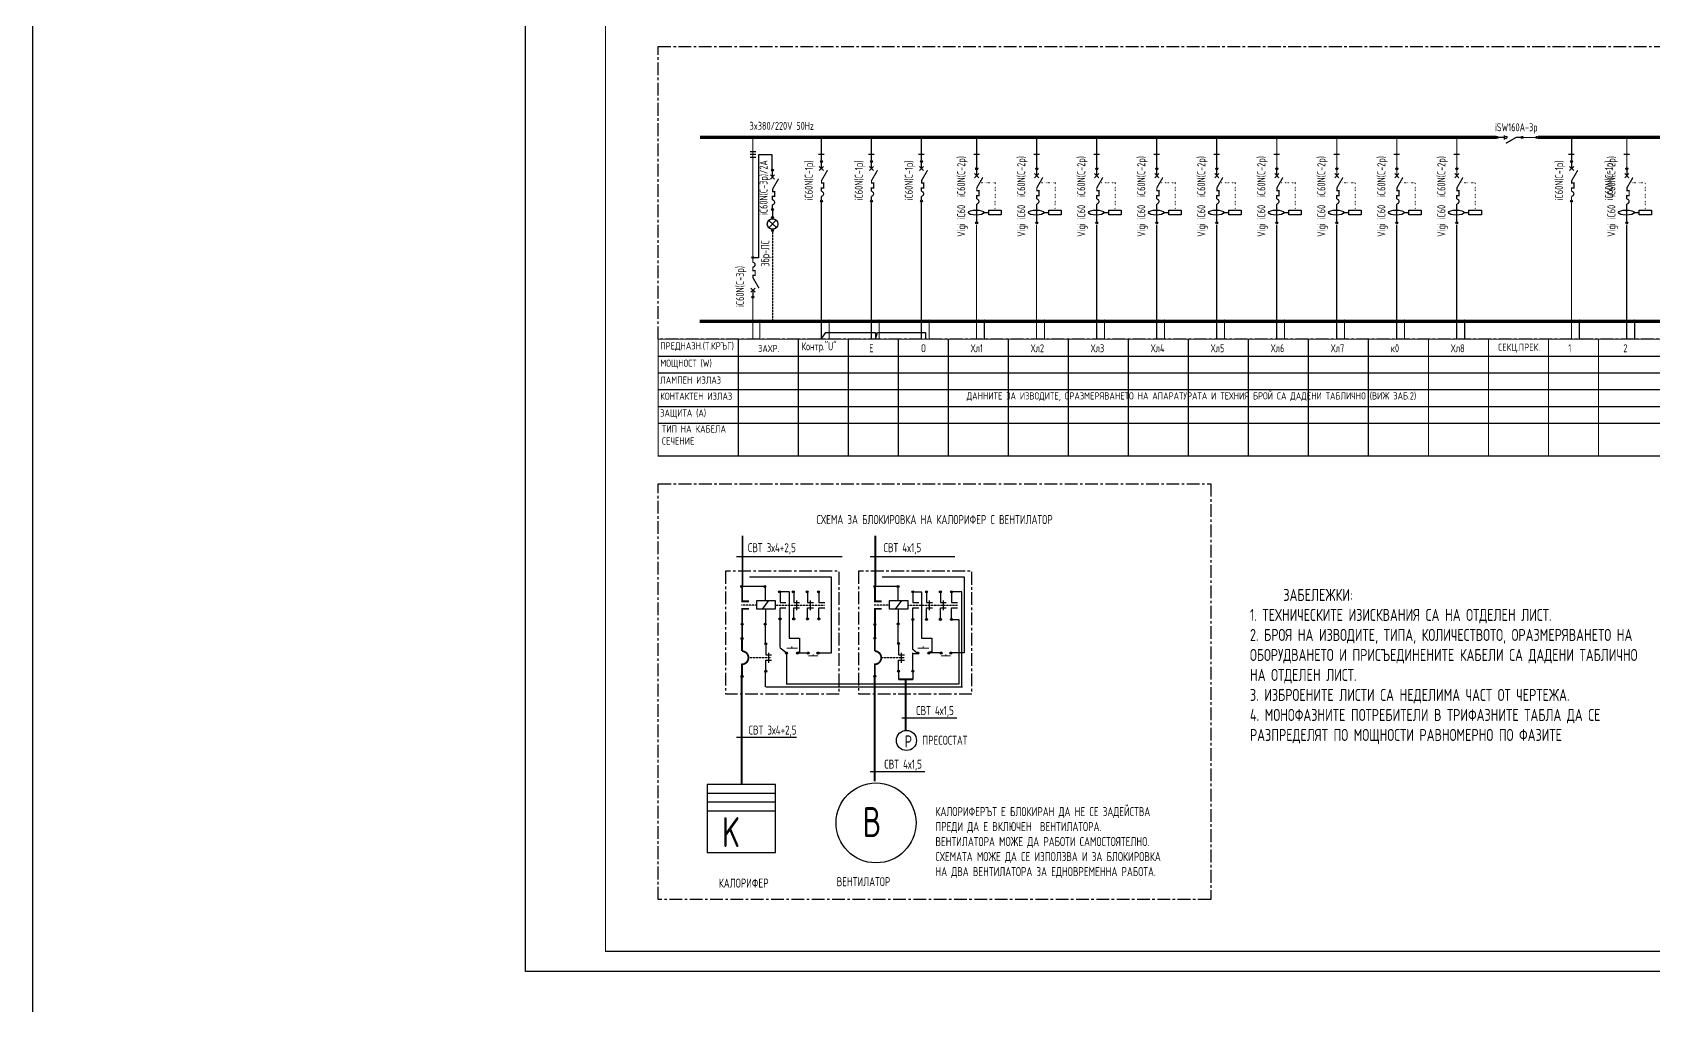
# Model space of a CAD drawing. Extents: x 25325 to 182345, y 3956 to 147305.
# Drawn here: x 25325 to 29376, y 8004 to 10437 of the extents above; entities that cross this region are included whole.
import ezdxf

# ---------------------------------------------------------------- set-up
doc = ezdxf.new("R2010")
doc.units = 0
doc.header["$MEASUREMENT"] = 0
doc.header["$PDMODE"] = 32
doc.header["$PDSIZE"] = 5
for name, pattern in [('ACAD_ISO07W100', [3.5, 0.5, -3]), ('CENTER', [50.8, 31.75, -6.35, 6.35, -6.35]), ('DASHED', [0.75, 0.5, -0.25]), ('HIDDENX2', [19.05, 12.7, -6.35])]:
    doc.linetypes.add(name, pattern=pattern)
doc.layers.get('0').update_dxf_attribs({"linetype": 'CONTINUOUS'})
doc.layers.add('CAT6A UNDERGROUND PORTS ROUTING', color=1, linetype='CONTINUOUS')
doc.layers.add('ELSH', color=111, linetype='CONTINUOUS')
doc.styles.get("Standard").update_dxf_attribs({"font": 'simplex.shx', "width": 0.7, "height": 10})

# ---------------------------------------------------------------- blocks, each defined once
blk = doc.blocks.new('A2_M100')
at = {"ltscale": 30}
blk.add_lwpolyline([(0, 4200), (5940.6, 4200), (5940.6, 0), (0, 0)], close=True, dxfattribs=at)
at = {"const_width": 3}
blk.add_lwpolyline([(5890.6, 4150), (200, 4150), (200, 50), (5890.6, 50)], close=True, dxfattribs=at)

msp = doc.modelspace()

# ---------------------------------------------------------------- linework, layer by layer
at = {"layer": 'CAT6A UNDERGROUND PORTS ROUTING'}
for p, q in [((27291.22, 10101.98), (27301.61, 10091.59)), ((27291.22, 10091.59), (27301.61, 10101.98)), ((27416.22, 10101.98), (27426.61, 10091.59)), ((27416.22, 10091.59), (27426.61, 10101.98)), ((27541.22, 10101.98), (27551.61, 10091.59)), ((27541.22, 10091.59), (27551.61, 10101.98)), ((29166.22, 10101.98), (29176.61, 10091.59)), ((29166.22, 10091.59), (29176.61, 10101.98)), ((27183.28, 9967.25), (27165.25, 9948.31)), ((27164.78, 9966.9), (27183.84, 9948.76))]:
    msp.add_line(p, q, dxfattribs=at)
msp.add_lwpolyline([(41729.83, 21264.26), (25324.54, 21264.26), (25324.54, 3956.14), (41729.83, 3956.14)], close=True, dxfattribs=at)
at = {"layer": 'CAT6A UNDERGROUND PORTS ROUTING', "const_width": 3.15}
for points in [[(27311.63, 10092.18), (27296.69, 10066.26), (27296.69, 10060.06), (27302.05, 10060.06), (27302.05, 10048.06), (27296.13, 10048.06), (27296.13, 10039.34, -0.9529545), (27296.13, 10027.23), (27296.13, 10017.82)], [(27436.63, 10092.18), (27421.69, 10066.26), (27421.69, 10060.06), (27427.05, 10060.06), (27427.05, 10048.06), (27421.13, 10048.06), (27421.13, 10039.34, -0.9529545), (27421.13, 10027.23), (27421.13, 10017.82)], [(27561.63, 10092.18), (27546.69, 10066.26), (27546.69, 10060.06), (27552.05, 10060.06), (27552.05, 10048.06), (27546.13, 10048.06), (27546.13, 10039.34, -0.9529545), (27546.13, 10027.23), (27546.13, 10017.82)], [(29186.63, 10092.18), (29171.69, 10066.26), (29171.69, 10060.06), (29177.05, 10060.06), (29177.05, 10048.06), (29171.13, 10048.06), (29171.13, 10039.34, -0.9529545), (29171.13, 10027.23), (29171.13, 10017.82)]]:
    msp.add_lwpolyline(points, format="xyb", dxfattribs=at)
for points in [[(27296.41, 10111.73), (27296.41, 10096.78)], [(27421.41, 10111.73), (27421.41, 10096.78)], [(27546.41, 10111.73), (27546.41, 10096.78)], [(29171.41, 10111.73), (29171.41, 10096.78)]]:
    msp.add_lwpolyline(points, dxfattribs=at)
at = {"layer": 'CAT6A UNDERGROUND PORTS ROUTING'}
msp.add_circle((27174.25, 9957.83), 13.11, dxfattribs=at)
for p in [(27296.41, 10114.09), (27421.41, 10114.09), (27546.41, 10114.09), (29171.41, 10114.09), (27296.41, 10015.21), (27421.41, 10015.21), (27546.41, 10015.21), (29171.41, 10015.21)]:
    msp.add_point(p, dxfattribs=at)
at = {"layer": 'ELSH'}
for p, q in [((29002.93, 10179.43), (29002.93, 10169.43)), ((27118.67, 10139.03), (27132.67, 10139.03)), ((27118.67, 10132.03), (27132.67, 10132.03)), ((27173.4, 10130.98), (27138.89, 10130.98)), ((27138.89, 10130.98), (27138.89, 9873.57)), ((27173.4, 10094.36), (27173.4, 10130.98)), ((27289.02, 10132.03), (27303.02, 10132.03)), ((27414.02, 10132.03), (27428.02, 10132.03)), ((27539.02, 10132.03), (27553.02, 10132.03)), ((27677.15, 10132.03), (27691.15, 10132.03)), ((27827.15, 10132.03), (27841.15, 10132.03)), ((27977.15, 10132.03), (27991.15, 10132.03)), ((28127.15, 10132.03), (28141.15, 10132.03)), ((28277.15, 10132.03), (28291.15, 10132.03)), ((28427.15, 10132.03), (28441.15, 10132.03)), ((28577.15, 10132.03), (28591.15, 10132.03)), ((28727.15, 10132.03), (28741.15, 10132.03)), ((28877.15, 10132.03), (28891.15, 10132.03)), ((29164.02, 10132.03), (29178.02, 10132.03)), ((29302.15, 10132.03), (29316.15, 10132.03)), ((27118.67, 10125.03), (27132.67, 10125.03)), ((27168.81, 10080.62), (27179.21, 10070.22)), ((27168.81, 10070.22), (27179.21, 10080.62)), ((27679.35, 10084.05), (27689.74, 10073.66)), ((27679.35, 10073.66), (27689.74, 10084.05)), ((27829.35, 10084.05), (27839.74, 10073.66)), ((27829.35, 10073.66), (27839.74, 10084.05)), ((27979.35, 10084.05), (27989.74, 10073.66)), ((27979.35, 10073.66), (27989.74, 10084.05)), ((28129.35, 10084.05), (28139.74, 10073.66)), ((28129.35, 10073.66), (28139.74, 10084.05)), ((28279.35, 10084.05), (28289.74, 10073.66)), ((28279.35, 10073.66), (28289.74, 10084.05)), ((28429.35, 10084.05), (28439.74, 10073.66)), ((28429.35, 10073.66), (28439.74, 10084.05)), ((28579.35, 10084.05), (28589.74, 10073.66)), ((28579.35, 10073.66), (28589.74, 10084.05)), ((28729.35, 10084.05), (28739.74, 10073.66)), ((28729.35, 10073.66), (28739.74, 10084.05)), ((28879.35, 10084.05), (28889.74, 10073.66)), ((28879.35, 10073.66), (28889.74, 10084.05)), ((29304.35, 10084.05), (29314.74, 10073.66)), ((29304.35, 10073.66), (29314.74, 10084.05)), ((27174.29, 9993.52), (27174.29, 9976.39)), ((27138.89, 9873.57), (27127.73, 9873.57)), ((27120.06, 9787.45), (27130.46, 9797.84)), ((27120.06, 9797.84), (27130.46, 9787.45)), ((27295.49, 9669.84), (27307.1, 9686.24)), ((27307.1, 9686.24), (27431.4, 9686.24)), ((27431.4, 9686.24), (27431.4, 9669.73)), ((27431.4, 9669.73), (27436.89, 9686.24)), ((27436.89, 9686.24), (27556.4, 9686.24)), ((27556.4, 9686.24), (27556.4, 9669.73)), ((26888.57, 9627.84), (30138.57, 9627.84)), ((26888.57, 9585.84), (30138.57, 9585.84)), ((26888.57, 9543.84), (30138.57, 9543.84)), ((26888.57, 9501.84), (30138.57, 9501.84)), ((26888.57, 9459.84), (30138.57, 9459.84)), ((27084.1, 9126.44), (27347.99, 9126.44)), ((27417.94, 9126.44), (27629.63, 9126.44)), ((27101.27, 9052.72), (27153.09, 9052.72)), ((27322.01, 9074.91), (27116.41, 9074.91)), ((27156.37, 9016.52), (27156.37, 9049.82)), ((27192.96, 9038.07), (27192.96, 9011.62)), ((27215.26, 9038.61), (27193.59, 9038.61)), ((27215.49, 9038.69), (27215.49, 8922.41)), ((27227.14, 9038.07), (27227.14, 9011.62)), ((27261.76, 9038.06), (27261.76, 9011.62)), ((27289.9, 9038.06), (27289.9, 9011.62)), ((27322.01, 8885.64), (27322.01, 9074.91)), ((27487.44, 9051.41), (27433.35, 9051.41)), ((27653.94, 9074.91), (27448.34, 9074.91)), ((27488.3, 9016.52), (27488.3, 9049.82)), ((27524.89, 9038.06), (27524.89, 9011.62)), ((27527.88, 9038.62), (27546.46, 9038.62)), ((27546.46, 9038.62), (27546.46, 8922.33)), ((27559.06, 9038.06), (27559.06, 9011.62)), ((27593.69, 9038.06), (27593.69, 9011.62)), ((27621.83, 9038.06), (27621.83, 9011.62)), ((27647.77, 9037.91), (27623.62, 9037.91)), ((27647.77, 8800.6), (27647.77, 9037.91)), ((27653.94, 8885.64), (27653.94, 9074.91)), ((27156.37, 8994.97), (27156.37, 8959.71)), ((27192.96, 9011.62), (27207.66, 9011.62)), ((27192.96, 8997.91), (27207.66, 8997.91)), ((27192.96, 8971.47), (27192.96, 8997.91)), ((27227.13, 8971.47), (27227.14, 8997.91)), ((27227.14, 9011.62), (27241.84, 9011.62)), ((27227.14, 8997.91), (27241.84, 8997.91)), ((27234, 9016.52), (27234, 8992.03)), ((27261.76, 9011.62), (27276.46, 9011.62)), ((27261.76, 8997.91), (27276.46, 8997.91)), ((27261.76, 8971.47), (27261.76, 8997.91)), ((27268.62, 9016.52), (27268.62, 8992.03)), ((27289.9, 9011.62), (27304.6, 9011.62)), ((27289.9, 8997.91), (27304.6, 8997.91)), ((27289.9, 8971.47), (27289.9, 8997.91)), ((27488.3, 8994.97), (27488.3, 8959.71)), ((27524.89, 9011.62), (27539.59, 9011.62)), ((27524.89, 8997.91), (27539.59, 8997.91)), ((27524.89, 8971.46), (27524.89, 8997.91)), ((27559.06, 9011.62), (27573.77, 9011.62)), ((27559.06, 8997.91), (27573.77, 8997.91)), ((27559.06, 8971.46), (27559.06, 8997.91)), ((27565.93, 9016.52), (27565.92, 8992.03)), ((27593.69, 9011.62), (27608.39, 9011.62)), ((27593.69, 8997.91), (27608.39, 8997.91)), ((27593.69, 8971.46), (27593.69, 8997.91)), ((27600.55, 9016.52), (27600.55, 8992.03)), ((27621.83, 9011.62), (27636.53, 9011.62)), ((27621.83, 8997.91), (27636.53, 8997.91)), ((27621.83, 8971.46), (27621.83, 8997.91)), ((27156.85, 8910.64), (27156.85, 8955.81)), ((27193.2, 8899.01), (27193.2, 8968.28)), ((27488.4, 8911.54), (27488.4, 8955.91)), ((27525.1, 8894.18), (27525.1, 8967.49)), ((27623.62, 8969.42), (27640.04, 8969.42)), ((27640.04, 8969.42), (27640.04, 8807.36)), ((27215.49, 8922.41), (27241.5, 8922.41)), ((27241.5, 8922.41), (27241.5, 8887.77)), ((27546.46, 8922.33), (27572.47, 8922.33)), ((27572.47, 8922.33), (27572.47, 8887.7)), ((27157.29, 8907.32), (27157.29, 8880.88)), ((27157.29, 8880.88), (27171.99, 8880.88)), ((27163.89, 8885.96), (27163.89, 8861.01)), ((27193.59, 8898.41), (27207.73, 8887.12)), ((27209.61, 8808.08), (27209.61, 8883.36)), ((27241.53, 8887.84), (27238.61, 8885.89)), ((27261.43, 8885.24), (27238.82, 8885.24)), ((27321.72, 8885.24), (27289.69, 8885.24)), ((27489.22, 8907.32), (27489.22, 8880.88)), ((27489.22, 8880.88), (27503.92, 8880.88)), ((27495.82, 8885.96), (27495.82, 8861.01)), ((27525.1, 8840.16), (27525.1, 8885.49)), ((27536.28, 8884.41), (27525.13, 8894.3)), ((27526.37, 8884.41), (27536.28, 8884.41)), ((27572.43, 8889.35), (27566.63, 8887.42)), ((27593.68, 8885.49), (27566.63, 8885.49)), ((27653.56, 8885.49), (27622.65, 8885.49)), ((27156.85, 8800.55), (27156.85, 8838.19)), ((27157.29, 8840.72), (27157.29, 8867.17)), ((27157.29, 8867.17), (27171.99, 8867.17)), ((27489.22, 8840.72), (27489.22, 8867.17)), ((27489.22, 8867.17), (27503.92, 8867.17)), ((27489.22, 8840.72), (27489.22, 8819.33)), ((27525.1, 8840.72), (27525.1, 8819.33)), ((27648.98, 8800.29), (27157.28, 8800.29)), ((27639.07, 8807.71), (27208.06, 8807.71)), ((27497.65, 8723.51), (27634.89, 8723.51)), ((27084.1, 8674.61), (27233.99, 8674.61)), ((27417.94, 8589.37), (27555.18, 8589.37)), ((27011.07, 8534.75), (27181.79, 8534.75)), ((27011.07, 8512.83), (27181.79, 8512.83)), ((27011.07, 8490.91), (27181.79, 8490.91))]:
    msp.add_line(p, q, dxfattribs=at)
at = {"layer": 'ELSH', "linetype": 'DASHED'}
for p, q in [((27174.29, 9942.28), (27174.29, 9718.23)), ((27134.7, 9004.86), (27096.5, 9004.86)), ((27180.73, 9004.79), (27304.29, 9004.79)), ((27466.63, 9004.86), (27428.43, 9004.86)), ((27512.66, 9004.79), (27636.22, 9004.79)), ((27115, 8873.99), (27170.93, 8873.99)), ((27446.93, 8873.99), (27502.86, 8873.99))]:
    msp.add_line(p, q, dxfattribs=at)
at = {"layer": 'ELSH', "linetype": 'CENTER'}
msp.add_lwpolyline([(30138.57, 9669.84), (26888.57, 9669.84), (26888.57, 10401.33), (31730.04, 10401.33), (31730.04, 9669.84), (30138.57, 9669.84)], dxfattribs=at)
at = {"layer": 'ELSH'}
for points, const_width in [([(28983.42, 10174.43), (26992.73, 10174.43)], 8), ([(27124.97, 9876.76), (27124.97, 10170.92)], 3), ([(27296.41, 10116.74), (27296.41, 10171.09)], 3), ([(27421.41, 10116.74), (27421.41, 10171.09)], 3), ([(27546.41, 10116.74), (27546.41, 10171.09)], 3), ([(27684.54, 10096.78), (27684.54, 10171.09)], 3), ([(27834.54, 10096.78), (27834.54, 10171.09)], 3), ([(27984.54, 10096.78), (27984.54, 10171.09)], 3), ([(28134.54, 10096.78), (28134.54, 10171.09)], 3), ([(28284.54, 10096.78), (28284.54, 10171.09)], 3), ([(28434.54, 10096.78), (28434.54, 10171.09)], 3), ([(28584.54, 10096.78), (28584.54, 10171.09)], 3), ([(28734.54, 10096.78), (28734.54, 10171.09)], 3), ([(28884.54, 10096.78), (28884.54, 10171.09)], 3), ([(28987.99, 10174.43), (29002.93, 10174.43)], 3.15), ([(29006.94, 10159.5), (29032.86, 10174.44), (29044.8, 10174.44)], 3.15), ([(29049.98, 10174.25), (29081.56, 10174.25)], 3), ([(30138.57, 10174.43), (29087.06, 10174.43)], 8), ([(29171.41, 10116.74), (29171.41, 10171.09)], 3), ([(29309.54, 10096.78), (29309.54, 10171.09)], 3), ([(27174.01, 10090.37), (27174.01, 10075.42)], 3.15), ([(27684.54, 10093.8), (27684.54, 10078.85)], 3.15), ([(27834.54, 10093.8), (27834.54, 10078.85)], 3.15), ([(27984.54, 10093.8), (27984.54, 10078.85)], 3.15), ([(28134.54, 10093.8), (28134.54, 10078.85)], 3.15), ([(28284.54, 10093.8), (28284.54, 10078.85)], 3.15), ([(28434.54, 10093.8), (28434.54, 10078.85)], 3.15), ([(28584.54, 10093.8), (28584.54, 10078.85)], 3.15), ([(28734.54, 10093.8), (28734.54, 10078.85)], 3.15), ([(28884.54, 10093.8), (28884.54, 10078.85)], 3.15), ([(29309.54, 10093.8), (29309.54, 10078.85)], 3.15), ([(27296.05, 10011.74), (27296.05, 9669.84)], 3), ([(27421.05, 10011.74), (27421.05, 9669.84)], 3), ([(27546.05, 10011.74), (27546.05, 9669.84)], 3), ([(29171.05, 10011.74), (29171.05, 9669.84)], 3), ([(27684.15, 9956.14), (27684.15, 9669.84)], 3), ([(27834.15, 9956.14), (27834.15, 9669.84)], 3), ([(27984.15, 9956.14), (27984.15, 9669.84)], 3), ([(28134.15, 9956.14), (28134.15, 9669.84)], 3), ([(28284.15, 9956.14), (28284.15, 9669.84)], 3), ([(28434.15, 9956.14), (28434.15, 9669.84)], 3), ([(28584.15, 9956.14), (28584.15, 9669.84)], 3), ([(28734.15, 9956.14), (28734.15, 9669.84)], 3), ([(28884.15, 9956.14), (28884.15, 9669.84)], 3), ([(29309.15, 9956.14), (29309.15, 9669.84)], 3), ([(27125.01, 9670.17), (27125.01, 9773.79)], 3), ([(27125.26, 9777.7), (27125.26, 9792.64)], 3.15), ([(30138.57, 9377.84), (26888.57, 9377.84), (26888.57, 9669.84), (30138.57, 9669.84)], 3), ([(27088.57, 9669.84), (27088.57, 9377.84)], 3), ([(27238.57, 9669.84), (27238.57, 9377.84)], 3), ([(27363.57, 9669.84), (27363.57, 9377.84)], 3), ([(27488.57, 9669.84), (27488.57, 9377.84)], 3), ([(27613.57, 9669.84), (27613.57, 9377.84)], 3), ([(27763.57, 9669.84), (27763.57, 9377.84)], 3), ([(27913.57, 9669.84), (27913.57, 9377.84)], 3), ([(28063.57, 9669.84), (28063.57, 9377.84)], 3), ([(28213.57, 9669.84), (28213.57, 9377.84)], 3), ([(28363.57, 9669.84), (28363.57, 9377.84)], 3), ([(28513.57, 9669.84), (28513.57, 9377.84)], 3), ([(28663.57, 9669.84), (28663.57, 9377.84)], 3), ([(28813.57, 9669.84), (28813.57, 9377.84)], 3), ([(28963.57, 9669.84), (28963.57, 9377.84)], 3), ([(29113.57, 9669.84), (29113.57, 9377.84)], 3), ([(29238.57, 9669.84), (29238.57, 9377.84)], 3), ([(27098.44, 8923.82), (27098.44, 8955.81)], 4.5), ([(27430.45, 8925.04), (27430.45, 8954.95)], 4.5), ([(27489.22, 8819.33), (27525.1, 8819.33)], 4.5), ([(27507.16, 8819.33), (27507.16, 8691.9)], 4.5)]:
    msp.add_lwpolyline(points, dxfattribs=dict(at, const_width=const_width))
at = {"layer": 'ELSH', "const_width": 3.15}
for points in [[(27189.23, 10070.82), (27174.29, 10044.9), (27174.29, 10038.7), (27179.64, 10038.7), (27179.64, 10026.7), (27173.72, 10026.7), (27173.72, 10017.98, -0.9529545), (27173.72, 10005.86), (27173.72, 9996.45)], [(27699.76, 10074.25), (27684.82, 10048.33), (27684.82, 10040.98), (27690.18, 10040.98), (27690.18, 10028.98), (27684.26, 10028.98), (27684.26, 10020.26, -0.9529545), (27684.26, 10008.14), (27684.26, 9963.45)], [(27849.76, 10074.25), (27834.82, 10048.33), (27834.82, 10040.98), (27840.18, 10040.98), (27840.18, 10028.98), (27834.26, 10028.98), (27834.26, 10020.26, -0.9529545), (27834.26, 10008.14), (27834.26, 9963.45)], [(27999.76, 10074.25), (27984.82, 10048.33), (27984.82, 10040.98), (27990.18, 10040.98), (27990.18, 10028.98), (27984.26, 10028.98), (27984.26, 10020.26, -0.9529545), (27984.26, 10008.14), (27984.26, 9963.45)], [(28149.76, 10074.25), (28134.82, 10048.33), (28134.82, 10040.98), (28140.18, 10040.98), (28140.18, 10028.98), (28134.26, 10028.98), (28134.26, 10020.26, -0.9529545), (28134.26, 10008.14), (28134.26, 9963.45)], [(28299.76, 10074.25), (28284.82, 10048.33), (28284.82, 10040.98), (28290.18, 10040.98), (28290.18, 10028.98), (28284.26, 10028.98), (28284.26, 10020.26, -0.9529545), (28284.26, 10008.14), (28284.26, 9963.45)], [(28449.76, 10074.25), (28434.82, 10048.33), (28434.82, 10040.98), (28440.18, 10040.98), (28440.18, 10028.98), (28434.26, 10028.98), (28434.26, 10020.26, -0.9529545), (28434.26, 10008.14), (28434.26, 9963.45)], [(28599.76, 10074.25), (28584.82, 10048.33), (28584.82, 10040.98), (28590.18, 10040.98), (28590.18, 10028.98), (28584.26, 10028.98), (28584.26, 10020.26, -0.9529545), (28584.26, 10008.14), (28584.26, 9963.45)], [(28749.76, 10074.25), (28734.82, 10048.33), (28734.82, 10040.98), (28740.18, 10040.98), (28740.18, 10028.98), (28734.26, 10028.98), (28734.26, 10020.26, -0.9529545), (28734.26, 10008.14), (28734.26, 9963.45)], [(28899.76, 10074.25), (28884.82, 10048.33), (28884.82, 10040.98), (28890.18, 10040.98), (28890.18, 10028.98), (28884.26, 10028.98), (28884.26, 10020.26, -0.9529545), (28884.26, 10008.14), (28884.26, 9963.45)], [(29324.76, 10074.25), (29309.82, 10048.33), (29309.82, 10040.98), (29315.18, 10040.98), (29315.18, 10028.98), (29309.26, 10028.98), (29309.26, 10020.26, -0.9529545), (29309.26, 10008.14), (29309.26, 9963.45)], [(27140.48, 9797.25), (27125.54, 9823.17), (27125.54, 9829.36), (27130.89, 9829.36), (27130.89, 9841.37), (27124.97, 9841.37), (27124.97, 9850.08, 0.9529545), (27124.97, 9862.2), (27124.97, 9871.61)]]:
    msp.add_lwpolyline(points, format="xyb", dxfattribs=at)
at = {"layer": 'ELSH', "linetype": 'ACAD_ISO07W100'}
for points in [[(27730.97, 9992.64), (27731.4, 10061.12), (27692.77, 10061.12)], [(27880.97, 9992.64), (27881.4, 10061.12), (27842.77, 10061.12)], [(28030.97, 9992.64), (28031.4, 10061.12), (27992.77, 10061.12)], [(28180.97, 9992.64), (28181.4, 10061.12), (28142.77, 10061.12)], [(28330.97, 9992.64), (28331.4, 10061.12), (28292.77, 10061.12)], [(28480.97, 9992.64), (28481.4, 10061.12), (28442.77, 10061.12)], [(28630.97, 9992.64), (28631.4, 10061.12), (28592.77, 10061.12)], [(28780.97, 9992.64), (28781.4, 10061.12), (28742.77, 10061.12)], [(28930.97, 9992.64), (28931.4, 10061.12), (28892.77, 10061.12)], [(29355.97, 9992.64), (29356.4, 10061.12), (29317.77, 10061.12)]]:
    msp.add_lwpolyline(points, dxfattribs=at)
at = {"layer": 'ELSH'}
for points in [[(27702.34, 9986.22), (27714.82, 9986.22)], [(27852.34, 9986.22), (27864.82, 9986.22)], [(28002.34, 9986.22), (28014.82, 9986.22)], [(28152.34, 9986.22), (28164.82, 9986.22)], [(28302.34, 9986.22), (28314.82, 9986.22)], [(28452.34, 9986.22), (28464.82, 9986.22)], [(28602.34, 9986.22), (28614.82, 9986.22)], [(28752.34, 9986.22), (28764.82, 9986.22)], [(28902.34, 9986.22), (28914.82, 9986.22)], [(29327.34, 9986.22), (29339.82, 9986.22)]]:
    msp.add_lwpolyline(points, dxfattribs=at)
at = {"layer": 'ELSH', "elevation": 9708.4}
for points in [[(27714.82, 9992.64), (27745.78, 9992.64), (27745.78, 9980.91), (27714.82, 9980.91)], [(27864.82, 9992.64), (27895.78, 9992.64), (27895.78, 9980.91), (27864.82, 9980.91)], [(28014.82, 9992.64), (28045.78, 9992.64), (28045.78, 9980.91), (28014.82, 9980.91)], [(28164.82, 9992.64), (28195.78, 9992.64), (28195.78, 9980.91), (28164.82, 9980.91)], [(28314.82, 9992.64), (28345.78, 9992.64), (28345.78, 9980.91), (28314.82, 9980.91)], [(28464.82, 9992.64), (28495.78, 9992.64), (28495.78, 9980.91), (28464.82, 9980.91)], [(28614.82, 9992.64), (28645.78, 9992.64), (28645.78, 9980.91), (28614.82, 9980.91)], [(28764.82, 9992.64), (28795.78, 9992.64), (28795.78, 9980.91), (28764.82, 9980.91)], [(28914.82, 9992.64), (28945.78, 9992.64), (28945.78, 9980.91), (28914.82, 9980.91)], [(29339.82, 9992.64), (29370.78, 9992.64), (29370.78, 9980.91), (29339.82, 9980.91)]]:
    msp.add_lwpolyline(points, close=True, dxfattribs=at)
at = {"layer": 'ELSH', "linetype": 'HIDDENX2', "const_width": 8}
msp.add_lwpolyline([(31587.52, 9714.59), (26992.31, 9714.59)], dxfattribs=at)
at = {"layer": 'ELSH', "linetype": 'DASHED', "const_width": 3}
for points in [[(27142.57, 9712.79), (27142.57, 9669.84)], [(27315.74, 9712.79), (27315.74, 9669.84)], [(27440.74, 9712.79), (27440.74, 9669.84)], [(27565.74, 9712.79), (27565.74, 9669.84)], [(27703.87, 9712.79), (27703.87, 9669.84)], [(27853.87, 9712.79), (27853.87, 9669.84)], [(28003.87, 9712.79), (28003.87, 9669.84)], [(28153.87, 9712.79), (28153.87, 9669.84)], [(28303.87, 9712.79), (28303.87, 9669.84)], [(28453.87, 9712.79), (28453.87, 9669.84)], [(28603.87, 9712.79), (28603.87, 9669.84)], [(28753.87, 9712.79), (28753.87, 9669.84)], [(28903.87, 9712.79), (28903.87, 9669.84)], [(29190.74, 9712.79), (29190.74, 9669.84)], [(29328.87, 9712.79), (29328.87, 9669.84)]]:
    msp.add_lwpolyline(points, dxfattribs=at)
at = {"layer": 'ELSH', "linetype": 'CENTER'}
msp.add_lwpolyline([(26888.82, 9308.09), (28269.36, 9308.09), (28269.36, 8268.65), (26888.82, 8268.65)], close=True, dxfattribs=at)
at = {"layer": 'ELSH', "flags": 128}
for points, const_width in [([(27099.34, 9054.2), (27099.34, 9178.43)], 4.72), ([(27431.04, 9054.05), (27431.04, 9178.29)], 4.72), ([(27098.55, 9050.8), (27098.55, 9014.56), (27115.21, 9014.56)], 4.5), ([(27430.48, 9050.8), (27430.47, 9014.56), (27447.14, 9014.56)], 4.5), ([(27098.55, 8959.71), (27098.55, 8995.95), (27115.21, 8995.95)], 4.5), ([(27430.47, 8959.71), (27430.47, 8995.95), (27447.14, 8995.95)], 4.5), ([(27098.03, 8919.9), (27098.03, 8889.96)], 4.5), ([(27429.96, 8919.9), (27429.96, 8889.96)], 4.5), ([(27209.27, 8897.2), (27236.91, 8897.2)], 2.48), ([(27222.91, 8897.64), (27222.91, 8902.28)], 2.48), ([(27263.61, 8878.44), (27287.85, 8878.44)], 2.48), ([(27275.6, 8879.22), (27275.6, 8882.08)], 2.48), ([(27537.34, 8897.19), (27564.97, 8897.19)], 2.48), ([(27550.98, 8897.64), (27550.98, 8902.28)], 2.48), ([(27595.54, 8878.43), (27619.78, 8878.43)], 2.48), ([(27607.53, 8879.22), (27607.53, 8882.08)], 2.48), ([(27098.03, 8829.08), (27098.03, 8859.02)], 4.5), ([(27429.96, 8829.08), (27429.96, 8859.02)], 4.5), ([(27097.2, 8824.93), (27097.2, 8555.57)], 4.72), ([(27429.54, 8825.21), (27429.54, 8564.54)], 4.72)]:
    msp.add_lwpolyline(points, dxfattribs=dict(at, const_width=const_width))
at = {"layer": 'ELSH', "linetype": 'CENTER', "flags": 128}
for points in [[(27056.96, 9089.76), (27056.96, 8782.97), (27340.59, 8782.97), (27340.59, 9089.76), (27056.96, 9089.76)], [(27388.89, 9089.76), (27388.89, 8782.97), (27672.52, 8782.97), (27672.52, 9089.75), (27388.89, 9089.76)]]:
    msp.add_lwpolyline(points, dxfattribs=at)
at = {"layer": 'ELSH', "flags": 128}
for points in [[(27134.81, 9016.52), (27180.87, 9016.52), (27180.87, 8994.97), (27134.81, 8994.97)], [(27466.74, 9016.52), (27512.8, 9016.52), (27512.8, 8994.97), (27466.74, 8994.97)], [(27181.69, 8386.16), (27181.69, 8556.68), (27011.17, 8556.68), (27011.17, 8386.16)]]:
    msp.add_lwpolyline(points, close=True, dxfattribs=at)
for points in [[(27149.51, 8994.97), (27165.19, 9016.52)], [(27481.44, 8994.97), (27497.12, 9016.52)]]:
    msp.add_lwpolyline(points, dxfattribs=at)
at = {"layer": 'ELSH', "const_width": 4.5, "flags": 128}
for points in [[(27098.03, 8889.96, -1.0043579), (27097.03, 8857.02, -0.9659248)], [(27429.96, 8889.96, -1.0043579), (27428.96, 8857.02, -0.9659248)]]:
    msp.add_lwpolyline(points, format="xyb", dxfattribs=at)
at = {"layer": 'ELSH'}
for centre, radius in [((27125.1, 10173.92), 3), ((27296.24, 10173.92), 3), ((27421.24, 10173.92), 3), ((27546.24, 10173.92), 3), ((27684.24, 10173.92), 3), ((27834.24, 10173.92), 3), ((27984.24, 10173.92), 3), ((28134.24, 10173.92), 3), ((28284.24, 10173.92), 3), ((28434.24, 10173.92), 3), ((28584.24, 10173.92), 3), ((28734.24, 10173.92), 3), ((28884.24, 10173.92), 3), ((29006.63, 10174.43), 3.31), ((29171.24, 10173.92), 3), ((29309.24, 10173.92), 3), ((27143.17, 9715.23), 3), ((27174.26, 9715.23), 3), ((27315.73, 9715.23), 3), ((27440.73, 9715.23), 3), ((27565.73, 9715.23), 3), ((27703.86, 9715.23), 3), ((27853.86, 9715.23), 3), ((28003.86, 9715.23), 3), ((28153.86, 9715.23), 3), ((28303.86, 9715.23), 3), ((28453.86, 9715.23), 3), ((28603.86, 9715.23), 3), ((28753.86, 9715.23), 3), ((28903.86, 9715.23), 3), ((29190.73, 9715.23), 3), ((29328.86, 9715.23), 3), ((27508.95, 8666.75), 25.17), ((27433, 8460.58), 99.88)]:
    msp.add_circle(centre, radius, dxfattribs=at)
at = {"layer": 'ELSH', "linetype": 'HIDDENX2'}
for centre in [(27690.17, 9715.23), (27840.17, 9715.23), (27990.17, 9715.23), (28140.17, 9715.23), (28290.17, 9715.23), (28440.17, 9715.23), (28590.17, 9715.23), (28740.17, 9715.23), (28890.17, 9715.23)]:
    msp.add_circle(centre, 3, dxfattribs=at)
at = {"layer": 'ELSH'}
for centre in [(27683.03, 9986.38), (27833.03, 9986.38), (27983.03, 9986.38), (28133.03, 9986.38), (28283.03, 9986.38), (28433.03, 9986.38), (28583.03, 9986.38), (28733.03, 9986.38), (28883.03, 9986.38), (29308.03, 9986.38)]:
    msp.add_ellipse(centre, major_axis=(19.31, 0), ratio=0.3219263, dxfattribs=at)
for p in [(28985.62, 10174.43), (29047.55, 10174.43), (29084.79, 10174.43), (27174.01, 10092.73), (27684.54, 10096.16), (27834.54, 10096.16), (27984.54, 10096.16), (28134.54, 10096.16), (28284.54, 10096.16), (28434.54, 10096.16), (28584.54, 10096.16), (28734.54, 10096.16), (28884.54, 10096.16), (29309.54, 10096.16), (27174.01, 9993.85), (27174.29, 9973.76), (27174.29, 9941.9), (27684.54, 9960.84), (27834.54, 9960.84), (27984.54, 9960.84), (28134.54, 9960.84), (28284.54, 9960.84), (28434.54, 9960.84), (28584.54, 9960.84), (28734.54, 9960.84), (28884.54, 9960.84), (29309.54, 9960.84), (27125.26, 9874.22), (27125.26, 9775.33), (27097.19, 9051.5), (27155.01, 9051.5), (27192.02, 9038.22), (27226.19, 9038.22), (27260.81, 9038.22), (27288.96, 9038.22), (27430.06, 9051.4), (27487.88, 9051.4), (27524.89, 9038.12), (27559.06, 9038.12), (27593.69, 9038.12), (27621.83, 9038.12), (27098.13, 8957.71), (27155.95, 8957.71), (27192.96, 8970.33), (27227.13, 8970.33), (27261.76, 8970.33), (27289.9, 8970.33), (27430.06, 8956.84), (27488.34, 8957.89), (27525.07, 8969.37), (27559.06, 8969.46), (27593.69, 8969.46), (27621.83, 8969.46), (27098.03, 8921.7), (27429.96, 8922.59), (27157.29, 8908.42), (27209.27, 8885.23), (27236.97, 8885.23), (27263.61, 8885.23), (27287.85, 8885.23), (27489.22, 8909.31), (27537.34, 8885.23), (27565.04, 8885.23), (27595.54, 8885.23), (27619.78, 8885.23), (27157.29, 8839.59), (27489.22, 8839.68), (27525.1, 8840.16), (27098.03, 8826.97), (27429.96, 8827.06)]:
    msp.add_point(p, dxfattribs=at)

# ---------------------------------------------------------------- block references
msp.add_blockref('A2_M100', (26556.75, 8089.32), dxfattribs=at)

# ---------------------------------------------------------------- texts
at = {"layer": 'ELSH', "attachment_point": 1}
for s, insert, char_height in [('\\A1;3x380/220V 50Hz', (27116.89, 10213.27), 20), ('iSW{\\Fsimplex|c204;160}A-{\\Fsimplex|c204;3}p', (28979.83, 10209.68), 20), ('ПРЕДНАЗН.(Т.КРЪГ)', (26893.55, 9662.07), 18), ('ЗАХР.', (27138.25, 9655.54), 18), ('Контр."U"', (27246.85, 9661.99), 20), ('E', (27415.98, 9657.26), 20), ('O', (27545.19, 9657.26), 20), ('{\\Fsimplex|c204;Хл}1', (27669.75, 9657.26), 20), ('{\\Fsimplex|c204;Хл}2', (27819.75, 9657.26), 20), ('{\\Fsimplex|c204;Хл}3', (27969.75, 9657.26), 20), ('{\\Fsimplex|c204;Хл}4', (28119.75, 9657.26), 20), ('{\\Fsimplex|c204;Хл}5', (28269.75, 9657.26), 20), ('{\\Fsimplex|c204;Хл6}', (28419.75, 9657.26), 20), ('{\\Fsimplex|c204;Хл7}', (28569.75, 9657.26), 20), ('{\\Fsimplex|c204;к0}', (28719.75, 9657.26), 20), ('{\\Fsimplex|c204;Хл8}', (28869.75, 9657.26), 20), ('{\\Fsimplex|c204;СЕКЦ}.{\\Fsimplex|c204;ПРЕК}.', (28987.75, 9658.8), 18), ('1', (29163.18, 9657.26), 20), ('{\\Fsimplex|c204;2}', (29300.68, 9657.26), 20), ('МОЩНОСТ (W)', (26893.55, 9618.98), 18), ('ЛАМПЕН ИЗЛАЗ', (26893.55, 9576.6), 18), ('КОНТАКТЕН ИЗЛАЗ', (26893.55, 9536.34), 18), ('ДАННИТЕ ЗА ИЗВОДИТЕ, ОРАЗМЕРЯВАНЕТО НА АПАРАТУРАТА И ТЕХНИЯ БРОЙ СА ДАДЕНИ ТАБЛИЧНО (ВИЖ ЗАБ.2)', (27659.42, 9537.08), 18), ('ЗАЩИТА (А)', (26893.55, 9494.34), 18), ('ТИП НА КАБЕЛА\\PСЕЧЕНИЕ ', (26897.88, 9454.43), 18), ('СХЕМА ЗА БЛОКИРОВКА НА КАЛОРИФЕР С ВЕНТИЛАТОР', (27284.36, 9230.19), 22.5), ('СВТ 3х4+2,5', (27112.79, 9159.89), 22.5), ('СВТ 4х1,5', (27451.87, 9159.89), 22.5), ('СВТ 4х1,5', (27533.39, 8752.79), 22.5), ('СВТ 3х4+2,5', (27114.6, 8703.89), 22.5), ('P', (27504.76, 8679.32), 30), ('ПРЕСОСТАТ', (27548.61, 8678.41), 22.5), ('СВТ 4х1,5', (27453.68, 8618.65), 22.5), ('В', (27399.57, 8500.22), 75), ('КАЛОРИФЕРЪТ Е БЛОКИРАН ДА НЕ СЕ ЗАДЕЙСТВА \\PПРЕДИ ДА Е ВКЛЮЧЕН  ВЕНТИЛАТОРА.\\PВЕНТИЛАТОРА МОЖЕ ДА РАБОТИ САМОСТОЯТЕЛНО.\\PСХЕМАТА МОЖЕ ДА СЕ ИЗПОЛЗВА И ЗА БЛОКИРОВКА\\PНА ДВА ВЕНТИЛАТОРА ЗА ЕДНОВРЕМЕННА РАБОТА.', (27581.38, 8500.12), 22.5), ('КАЛОРИФЕР', (27039.81, 8321.28), 22.5), ('ВЕНТИЛАТОР', (27334.66, 8324.89), 22.5)]:
    msp.add_mtext(s, dxfattribs=dict(at, insert=insert, char_height=char_height))
at = {"layer": 'ELSH', "attachment_point": 1, "rotation": 90}
for s, insert, char_height in [('iC60N(C-3p)/2A', (27141.81, 9980.12), 20), ('iC60N(C-1p)', (27254.89, 10016.9), 20), ('iC60N(C-1p)', (27379.89, 10016.9), 20), ('iC60N(C-1p)', (27504.89, 10016.9), 20), ('iC60N(C-1p)', (29129.89, 10016.9), 20), ('iC60N(C-1p)', (29254.89, 10016.9), 20), ('3бр-ЛС', (27145.25, 9851.2), 21), ('iC60N(C-{\\Fsimplex|c204;3}p)', (27082.91, 9750.14), 20)]:
    msp.add_mtext(s, dxfattribs=dict(at, insert=insert, char_height=char_height))
at = {"layer": 'ELSH', "ltscale": 30, "char_height": 20, "attachment_point": 1, "rotation": 90}
for s, insert in [('iC60N(C-2p)', (27635.77, 10025.18, -9708.4)), ('iC60N(C-2p)', (27785.77, 10025.18, -9708.4)), ('iC60N(C-2p)', (27935.77, 10025.18, -9708.4)), ('iC60N(C-2p)', (28085.77, 10025.18, -9708.4)), ('iC60N(C-2p)', (28235.77, 10025.18, -9708.4)), ('iC60N(C-2p)', (28385.77, 10025.18, -9708.4)), ('iC60N(C-2p)', (28535.77, 10025.18, -9708.4)), ('iC60N(C-2p)', (28685.77, 10025.18, -9708.4)), ('iC60N(C-2p)', (28835.77, 10025.18, -9708.4)), ('iC60N(C-2p)', (29260.77, 10025.18, -9708.4)), ('Vigi iC60', (27635.77, 9925.83, -9708.4)), ('Vigi iC60', (27785.77, 9925.83, -9708.4)), ('Vigi iC60', (27935.77, 9925.83, -9708.4)), ('Vigi iC60', (28085.77, 9925.83, -9708.4)), ('Vigi iC60', (28235.77, 9925.83, -9708.4)), ('Vigi iC60', (28385.77, 9925.83, -9708.4)), ('Vigi iC60', (28535.77, 9925.83, -9708.4)), ('Vigi iC60', (28685.77, 9925.83, -9708.4)), ('Vigi iC60', (28835.77, 9925.83, -9708.4)), ('Vigi iC60', (29260.77, 9925.83, -9708.4))]:
    msp.add_mtext(s, dxfattribs=dict(at, insert=insert))
at = {"layer": 'ELSH', "insert": (28367.53, 9045.47), "char_height": 30, "attachment_point": 1}
msp.add_mtext_dynamic_manual_height_columns('{\\Fsimplex|c204;      ЗАБЕЛЕЖКИ}:\\P1. {\\Fsimplex|c204;ТЕХНИЧЕСКИТЕ ИЗИСКВАНИЯ СА НА ОТДЕЛЕН ЛИСТ}.\\P2. {\\Fsimplex|c204;БРОЯ НА ИЗВОДИТЕ}, {\\Fsimplex|c204;ТИПА}, {\\Fsimplex|c204;КОЛИЧЕСТВОТО}, {\\Fsimplex|c204;ОРАЗМЕРЯВАНЕТО НА ОБОРУДВАНЕТО И ПРИСЪЕДИНЕНИТЕ КАБЕЛИ СА ДАДЕНИ ТАБЛИЧНО НА ОТДЕЛЕН ЛИСТ}.\\P3. {\\Fsimplex|c204;ИЗБРОЕНИТЕ ЛИСТИ СА НЕДЕЛИМА ЧАСТ ОТ ЧЕРТЕЖА}.\\P4. {\\Fsimplex|c204;МОНОФАЗНИТЕ ПОТРЕБИТЕЛИ В ТРИФАЗНИТЕ ТАБЛА ДА СЕ РАЗПРЕДЕЛЯТ ПО МОЩНОСТИ РАВНОМЕРНО ПО ФАЗИТЕ}', width=1085.7291, gutter_width=62.5, heights=[0], dxfattribs=at)
at = {"layer": 'ELSH', "insert": (27047.86, 8474.98), "char_height": 75, "width": 1.5, "attachment_point": 1}
msp.add_mtext('K', dxfattribs=at)

doc.saveas('drawing.dxf')
